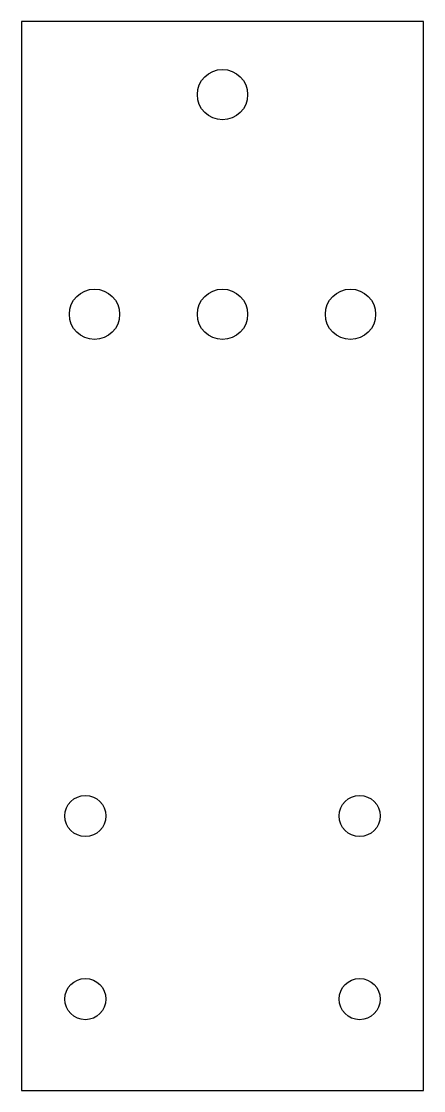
# Model space of a CAD drawing. Header units: millimetres. Extents: x -22 to 22, y -58 to 58.
import ezdxf

# ---------------------------------------------------------------- set-up
doc = ezdxf.new("R2010")
doc.units = ezdxf.units.MM

msp = doc.modelspace()

# ---------------------------------------------------------------- linework, layer by layer
for p, q in [((22, 58.4, 0.1), (-22, 58.4, 0.1)), ((-22, 58.4, 0.1), (-22, -58.4, 0.1)), ((22, -58.4, 0.1), (22, 58.4, 0.1)), ((-22, -58.4, 0.1), (22, -58.4, 0.1))]:
    msp.add_line(p, q)
for centre, radius in [((0, 50.4, 0.1), 2.75), ((-14, 26.4, 0.1), 2.75), ((0, 26.4, 0.1), 2.75), ((14, 26.4, 0.1), 2.75), ((-15, -28.4, 0.1), 2.25), ((15, -28.4, 0.1), 2.25), ((-15, -48.4, 0.1), 2.25), ((15, -48.4, 0.1), 2.25)]:
    msp.add_circle(centre, radius)

doc.saveas('drawing.dxf')
